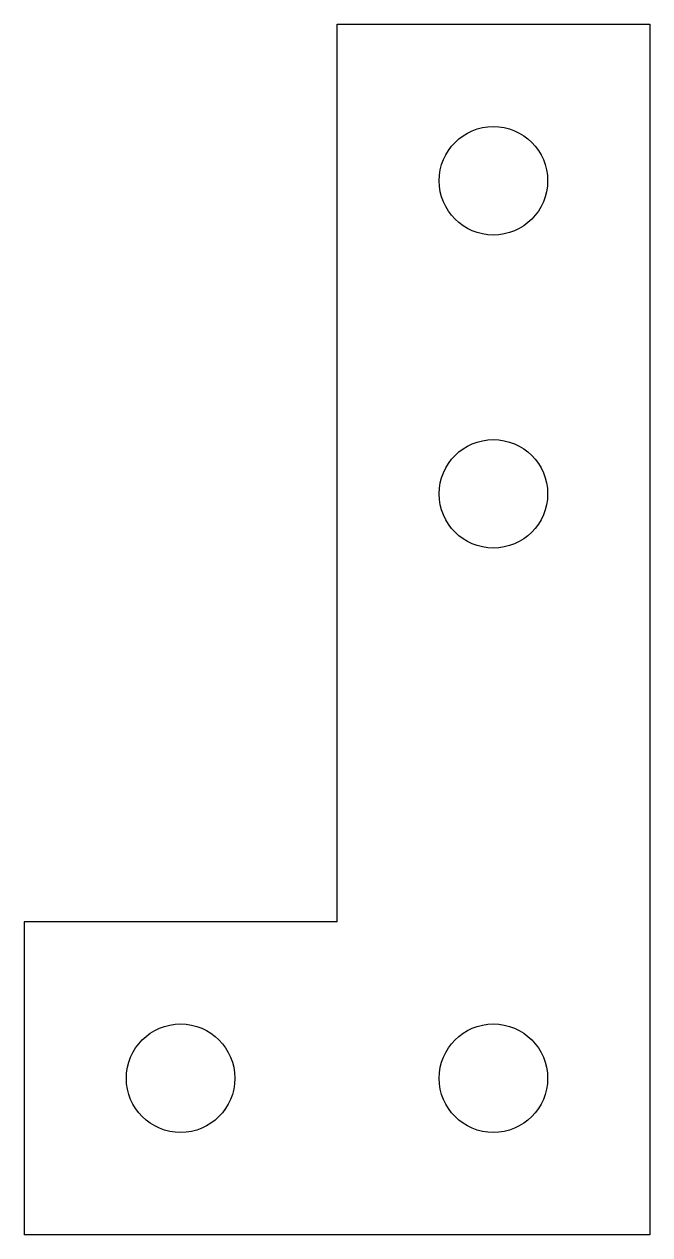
# Model space of a CAD drawing. Header units: millimetres. Extents: x -22.5 to 7.5, y -15 to 43.
import ezdxf

# ---------------------------------------------------------------- set-up
doc = ezdxf.new("R2010")
doc.units = ezdxf.units.MM

msp = doc.modelspace()

# ---------------------------------------------------------------- linework, layer by layer
at = {"color": 7, "linetype": 'Continuous', "lineweight": 25}
for p, q in [((-7.5, 0), (-7.5, 43)), ((-7.5, 43), (7.5, 43)), ((7.5, 43), (7.5, -15)), ((-7.5, 0), (-22.5, 0)), ((-22.5, 0), (-22.5, -15)), ((7.5, -15), (-22.5, -15))]:
    msp.add_line(p, q, dxfattribs=at)
for centre in [(0, 35.5), (0, 20.5), (-15, -7.5), (0, -7.5)]:
    msp.add_circle(centre, 2.6, dxfattribs=at)

doc.saveas('drawing.dxf')
